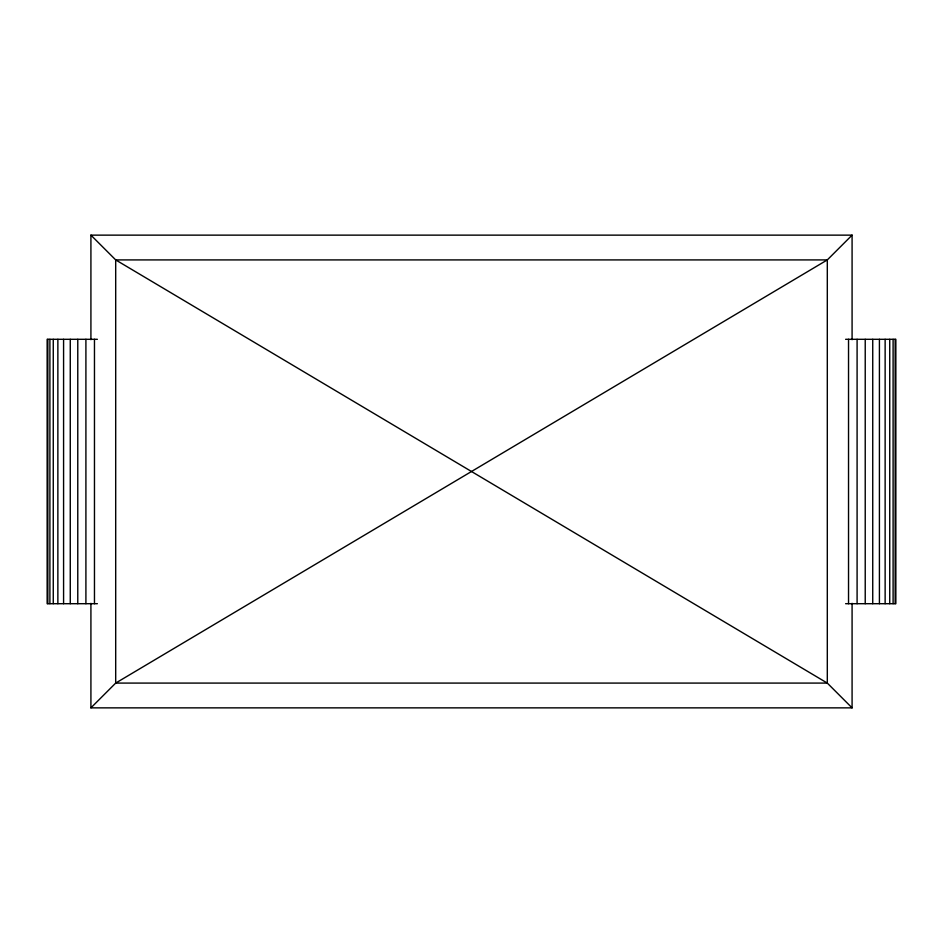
<?xml version="1.0" encoding="UTF-8"?>
<svg xmlns="http://www.w3.org/2000/svg" width="943" height="943" viewBox="0 0 943 943"><rect width="100%" height="100%" fill="white"/><g stroke="black" fill="none" stroke-linecap="round" stroke-linejoin="round"><path stroke-width="1.41" d="M852.083 603.308L852.083 707.863L90.917 707.863L115.694 683.086L827.306 259.914L852.083 235.137L852.083 339.692M90.917 339.692L90.917 235.137L852.083 235.137M97.388 339.303L47.15 339.303L47.15 603.697L97.388 603.697M845.612 339.303L895.85 339.303L895.85 603.697L845.612 603.697M852.083 707.863L827.306 683.086L115.694 259.914L90.917 235.137M895.155 339.303L895.155 603.697M893.104 339.303L893.104 603.697M889.732 339.303L889.732 603.697M885.135 339.303L885.135 603.697M879.418 339.303L879.418 603.697M872.735 339.303L872.735 603.697M865.226 339.303L865.226 603.697M857.093 339.303L857.093 603.697M848.535 339.303L848.535 603.697M94.465 339.303L94.465 603.697M90.917 603.308L90.917 707.863M85.907 339.303L85.907 603.697M77.774 339.303L77.774 603.697M70.265 339.303L70.265 603.697M63.582 339.303L63.582 603.697M57.865 339.303L57.865 603.697M53.268 339.303L53.268 603.697M49.896 339.303L49.896 603.697M47.845 339.303L47.845 603.697M827.306 259.914L115.694 259.914L115.694 683.086L827.306 683.086L827.306 259.914"/></g></svg>
